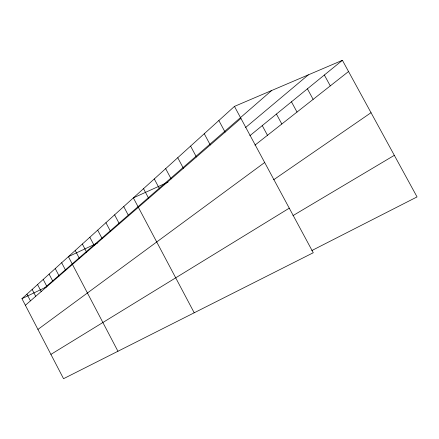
<?xml version="1.0" encoding="UTF-8"?>
<svg xmlns="http://www.w3.org/2000/svg" width="439" height="439" viewBox="0 0 439 439"><rect width="100%" height="100%" fill="white"/><g stroke="black" fill="none" stroke-linecap="round" stroke-linejoin="round"><path stroke-width="0.66" d="M234.464 106.397L313.265 252.738L63.545 378.692L21.95 298.674L234.464 106.397L342.404 60.308L417.05 196.913L311.783 250.576M44.893 287.66L271.664 90.511M25.374 305.264L240.934 118.404M245.626 127.48L308.332 74.855M249.868 135.7L342.404 60.308M254.955 145.144L348.533 71.524M37.935 329.426L264.673 162.496M273.656 179.765L371.032 112.697M50.913 354.388L289.268 208.168M292.967 215.626L394.326 155.329M21.95 298.674L46.721 286.782M97.864 242.822L68.385 256.656L117.943 351.255M168.082 182.119L133.363 197.868L194.214 312.782M324.35 75.014L330.276 85.885M307.404 88.826L313.133 99.373M291.458 101.815L297.011 112.055M276.433 114.058L281.816 124.012M262.248 125.609L267.472 135.294M218.858 120.522L225.097 132.134M204.261 133.725L210.286 144.969M190.586 146.099L196.414 156.997M177.746 157.716L183.387 168.291M165.668 168.647L171.133 178.914M154.281 178.947L159.582 188.924M143.531 188.671L148.678 198.379M123.738 206.582L128.6 215.779M114.606 214.841L119.342 223.808M105.936 222.688L110.546 231.435M97.688 230.146L102.183 238.684M89.836 237.252L94.22 245.588M82.351 244.024L86.626 252.167M75.212 250.482L79.382 258.445M61.669 262.736L65.652 270.347M55.248 268.547L59.139 275.994M49.097 274.106L52.905 281.399M43.214 279.434L46.935 286.574M37.567 284.543L41.211 291.534M32.151 289.444L35.718 296.298M26.949 294.146L30.445 300.869"/></g></svg>
